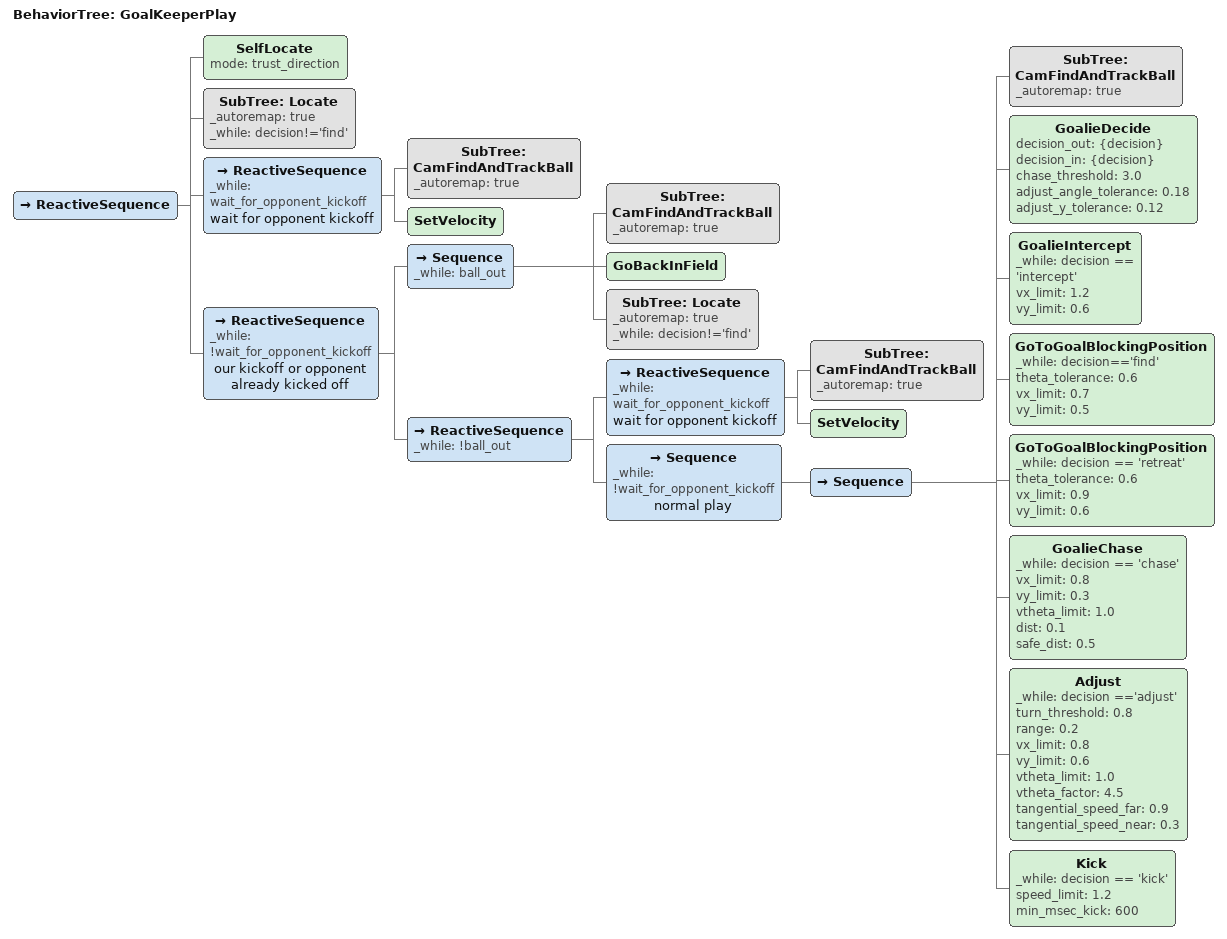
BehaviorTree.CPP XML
<!-- Similar to the strikers play -->

<root BTCPP_format="4" >
   <include path="./subtree_cam_find_and_track_ball.xml" />
   <include path="./subtree_find_ball.xml" />
   <include path="./subtree_locate.xml" />
   <BehaviorTree ID="GoalKeeperPlay">
      <ReactiveSequence >
         <SelfLocate mode="trust_direction" />
         <SubTree ID="Locate" _autoremap="true" _while="decision!='find'" />
         <ReactiveSequence _while="wait_for_opponent_kickoff" name="wait for opponent kickoff">
            <SubTree ID="CamFindAndTrackBall" _autoremap="true" />
            <SetVelocity />
         </ReactiveSequence>
         <ReactiveSequence _while="!wait_for_opponent_kickoff" name="our kickoff or opponent already kicked off">
            <Sequence _while="ball_out">
               <SubTree ID="CamFindAndTrackBall" _autoremap="true" />
               <GoBackInField />
               <SubTree ID="Locate" _autoremap="true" _while="decision!='find'" />
            </Sequence>
            <ReactiveSequence _while="!ball_out">
               <ReactiveSequence _while="wait_for_opponent_kickoff" name="wait for opponent kickoff">
                  <SubTree ID="CamFindAndTrackBall" _autoremap="true" />
                  <SetVelocity />
               </ReactiveSequence>
               <Sequence _while="!wait_for_opponent_kickoff" name="normal play">
                  <Sequence>
                     <SubTree ID="CamFindAndTrackBall" _autoremap="true" />

                     <!-- One of the main difference between striker and goalie BT -->

                     <!-- Everything here runs in sequence too, instead of the ReactiveSequence in the striker BT-->
                     <!-- Goalkeepers have greater chase_thresholds -->
                     <!-- They can start intercepting early, without leaving goal line -->
                     <GoalieDecide
                        decision_out="{decision}"
                        decision_in="{decision}"
                        chase_threshold="3.0"
                        adjust_angle_tolerance="0.18"
                        adjust_y_tolerance="0.12"
                     />

                     <!-- EMERGENCY INTERCEPT: highest priority, move to predicted ball intersection -->
                     <GoalieIntercept _while="decision == 'intercept'" vx_limit="1.2" vy_limit="0.6" />

                     <!-- The Below 2 is to ensure that they return to goal -->
                     <!-- Ensures that they return to goal even if they do not see the ball. -->
                     <!-- Strikers only focus on finding ball for offense -->
                     <GoToGoalBlockingPosition _while="decision=='find'" theta_tolerance="0.6" vx_limit="0.7" vy_limit="0.5" />
                     <GoToGoalBlockingPosition _while="decision == 'retreat'" theta_tolerance="0.6" vx_limit="0.9" vy_limit="0.6" />

                     <!-- Goalkeeper can chase, but they should return back to goal -->
                     <GoalieChase   _while="decision == 'chase'"  vx_limit="0.8"  vy_limit="0.3"  vtheta_limit="1.0"  dist="0.1" safe_dist="0.5" />
                     <!-- Slightly different Adjust to prioritise blocking angle rather than approaching ball for a shot -->
                     <Adjust _while="decision =='adjust'" turn_threshold="0.8" range="0.2" vx_limit="0.8" vy_limit="0.6" vtheta_limit="1.0" vtheta_factor="4.5" tangential_speed_far="0.9" tangential_speed_near="0.3" />

                     <!-- Goalkeepers usually kick faster to clear ball away-->
                     <!-- Strikers kick for precision, not goalie-->
                     <Kick _while="decision == 'kick'" speed_limit="1.2" min_msec_kick="600"/>
                  </Sequence>
               </Sequence>
            </ReactiveSequence>
         </ReactiveSequence>
      </ReactiveSequence>
   </BehaviorTree>
</root>
